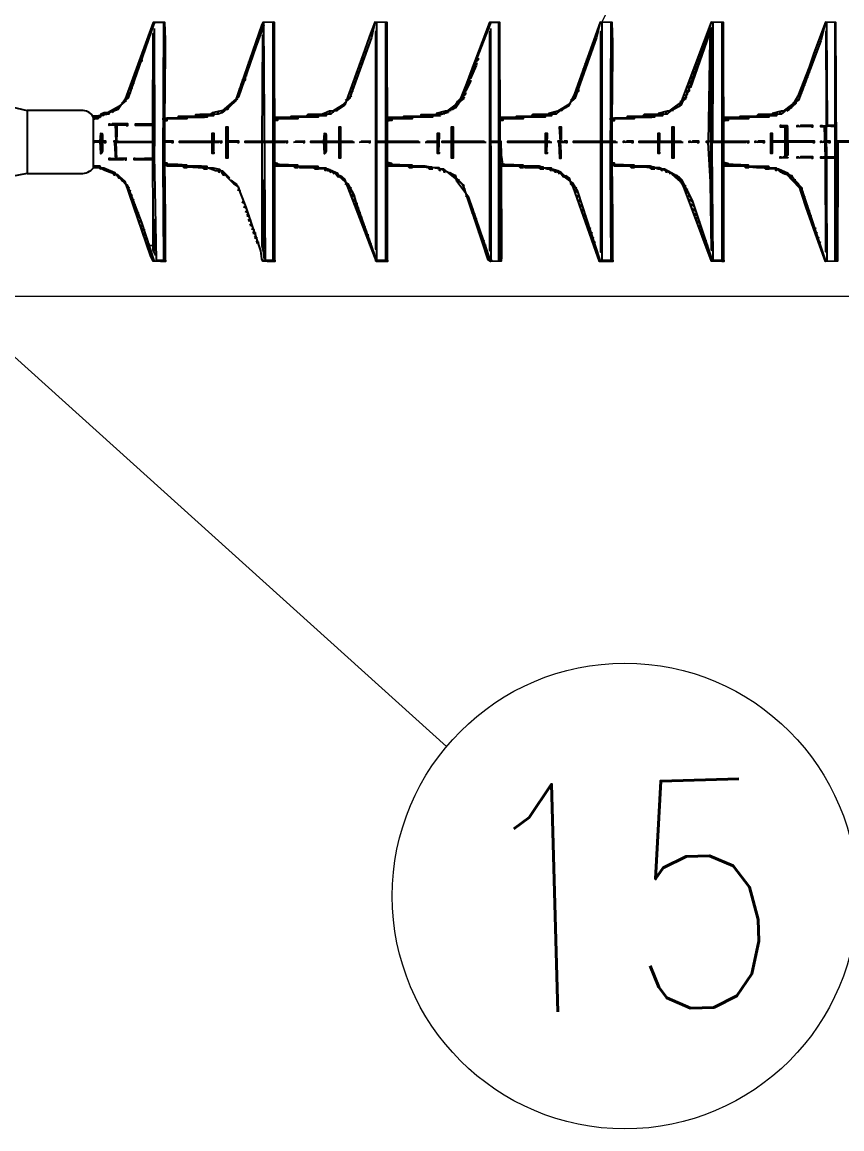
# Model space of a CAD drawing. Header units: millimetres. Extents: x 1804 to 3757, y 2643 to 7323.
# Drawn here: x 2191.41 to 2200.13, y 2889.78 to 2901.55 of the extents above; entities that cross this region are included whole.
import ezdxf
from ezdxf.enums import TextEntityAlignment as Align

# ---------------------------------------------------------------- set-up
doc = ezdxf.new("R2010")
doc.units = ezdxf.units.MM
doc.layers.add('DIBUJO', color=7, linetype='Continuous', lineweight=20)
doc.styles.add('ROMANS', font='romans.shx')

# ---------------------------------------------------------------- blocks, each defined once
blk = doc.blocks.new('RPP-25 RET')
at = {"color": 7, "linetype": 'Continuous'}
for points in [[(3.05, -1.418), (3.05, -0.915), (3.045, -0.26), (3.045, 0.233), (3.05, 1.056), (3.05, 1.205), (3.045, 1.405), (2.906, 1.405), (2.571, 0.494), (2.487, 0.373), (2.38, 0.331), (2.324, 0.331), (2.283, 0.317), (2.269, 0.275)], [(2.92, 1.41), (2.882, 1.298), (2.608, 0.512), (2.529, 0.443)], [(2.957, -1.436), (2.943, -1.413), (2.92, -0.171), (2.92, -0.134), (2.924, 0.001), (2.92, 1.335)], [(2.957, -1.418), (2.994, -1.418), (3.05, -1.418), (3.05, -1.436), (3.031, -1.436), (3.022, -0.264), (3.031, 1.41)], [(4.222, 1.373), (4.124, 1.117), (3.919, 0.522), (3.72, 0.35), (3.72, 0.331)], [(4.352, -1.418), (4.352, -0.395), (4.347, 1.405), (4.333, 1.41), (4.211, 1.406), (4.193, 1.37), (3.882, 0.466), (3.775, 0.368)], [(4.203, -1.418), (4.333, -1.418), (4.352, -1.418), (4.352, -1.436), (4.333, -1.436), (4.333, 1.391), (4.333, 1.41)], [(4.24, -1.436), (4.222, 1.41)], [(5.691, -1.418), (5.691, -0.134), (5.687, 1.405), (5.542, 1.41), (5.478, 1.245), (5.42, 1.071), (5.184, 0.429), (5.175, 0.419), (5.096, 0.368), (5.091, 0.354), (5.022, 0.35), (5.003, 0.35), (4.91, 0.312), (4.91, 0.294)], [(5.542, 1.41), (5.501, 1.228), (5.24, 0.503), (5.133, 0.405), (5.133, 0.387)], [(5.542, -1.418), (5.673, -1.418), (5.691, -1.418), (5.691, -1.436), (5.673, -1.436), (5.673, 1.391), (5.673, 1.41)], [(5.561, 1.41), (5.561, -1.436)], [(7.031, -1.436), (7.031, 0.052), (7.026, 1.405), (6.905, 1.405), (6.685, 0.83), (6.63, 0.682), (6.561, 0.503), (6.524, 0.466), (6.468, 0.373), (6.435, 0.368), (6.417, 0.35), (6.412, 0.336), (6.324, 0.312), (6.286, 0.312), (6.087, 0.308), (6.082, 0.275)], [(6.919, 1.41), (6.775, 1.033), (6.579, 0.503), (6.505, 0.391), (6.398, 0.35), (6.38, 0.35), (6.273, 0.326), (6.268, 0.294)], [(6.938, -1.436), (6.924, -1.413), (6.919, 1.298), (6.919, 1.335)], [(7.012, 1.41), (7.012, -1.436)], [(8.37, -1.418), (8.37, -0.915), (8.365, -0.26), (8.365, 0.233), (8.37, 1.019), (8.37, 1.168), (8.365, 1.405), (8.221, 1.41), (7.915, 0.557), (7.844, 0.41), (7.737, 0.35), (7.719, 0.35), (7.612, 0.326), (7.607, 0.294)], [(8.221, 1.41), (8.179, 1.228), (7.919, 0.503), (7.812, 0.405), (7.812, 0.387)], [(8.202, -1.418), (8.24, -1.418), (8.37, -1.418), (8.37, -1.436), (8.351, -1.436), (8.342, -0.302), (8.351, 1.41)], [(8.24, 1.41), (8.24, -1.436)], [(9.542, 1.41), (9.412, 1.001), (9.239, 0.522), (9.212, 0.494), (9.184, 0.429), (9.151, 0.405), (9.058, 0.35), (9.021, 0.35), (8.914, 0.326), (8.909, 0.294)], [(9.691, -1.418), (9.691, -0.357), (9.686, 1.405), (9.542, 1.41), (9.165, 0.41), (9.081, 0.363), (9.077, 0.35)], [(9.56, 1.354), (9.542, 1.335), (9.295, 0.633), (9.263, 0.629)], [(9.56, 1.317), (9.546, 1.312), (9.542, 1.28), (9.523, 1.205), (9.505, -0.022)], [(9.56, 1.41), (9.56, 0.87), (9.556, 0.001), (9.542, -0.004), (9.523, -0.004), (9.537, -0.027), (9.542, -0.432), (9.546, -0.483), (9.56, -0.488)], [(9.579, -1.418), (9.691, -1.418), (9.691, -1.436), (9.672, -1.436), (9.672, 1.391), (9.672, 1.41)], [(11.03, -1.436), (11.03, -0.171), (11.025, 1.405), (10.9, 1.41), (10.762, 1.042), (10.705, 0.873), (10.572, 0.532), (10.49, 0.387), (10.397, 0.35), (10.379, 0.35), (10.272, 0.326), (10.267, 0.294)], [(10.9, 1.41), (10.844, 1.187), (10.579, 0.484), (10.546, 0.461), (10.546, 0.443), (10.467, 0.373), (10.435, 0.35)], [(10.937, 0.164), (10.923, 0.187), (10.918, 1.373), (10.918, 1.41)], [(11.011, 1.41), (11.011, -1.436)], [(2.938, -1.362), (2.906, -1.301), (2.901, 0.182), (2.906, 1.275), (2.92, 1.28)], [(4.24, -1.399), (4.226, -1.394), (4.222, -1.325), (4.203, -1.25), (4.203, -0.022), (4.208, 1.256), (4.222, 1.261)], [(5.561, 1.298), (5.547, 1.294), (5.547, -1.283), (5.561, -1.287)], [(6.919, 1.298), (6.905, 1.294), (6.905, -1.301), (6.919, -1.306)], [(8.24, 1.298), (8.226, 1.294), (8.226, -1.32), (8.24, -1.325)], [(9.579, -1.436), (9.565, -1.413), (9.542, 1.242), (9.56, 1.261)], [(10.918, 1.298), (10.904, 1.294), (10.918, -1.436)], [(2.771, 0.963), (2.771, 0.945), (2.752, 0.926), (2.734, 0.926)], [(2.771, 0.945), (2.734, 0.945)], [(4.073, 0.945), (4.036, 0.926)], [(5.394, 0.926), (5.356, 0.908)], [(5.412, 0.982), (5.375, 0.963)], [(6.752, 0.926), (6.747, 0.894), (6.677, 0.74), (6.659, 0.74)], [(6.77, 0.982), (6.77, 0.963), (6.752, 0.945), (6.733, 0.945)], [(6.77, 0.963), (6.733, 0.963)], [(8.072, 0.926), (8.035, 0.908)], [(8.091, 0.982), (8.054, 0.963)], [(9.412, 0.963), (9.374, 0.963)], [(9.412, 0.945), (9.374, 0.945)], [(9.56, 0.963), (9.523, 0.963)], [(9.56, 0.945), (9.523, 0.945)], [(9.56, 0.926), (9.523, 0.926)], [(10.751, 0.926), (10.714, 0.908)], [(10.769, 0.982), (10.732, 0.963)], [(2.715, 0.796), (2.678, 0.777)], [(2.734, 0.852), (2.696, 0.833)], [(2.752, 0.908), (2.715, 0.889)], [(4.036, 0.833), (3.999, 0.815)], [(4.054, 0.889), (4.017, 0.87)], [(5.356, 0.815), (5.319, 0.796)], [(5.375, 0.87), (5.338, 0.852)], [(6.714, 0.815), (6.677, 0.815)], [(6.714, 0.796), (6.677, 0.796)], [(6.733, 0.87), (6.696, 0.87)], [(6.733, 0.852), (6.696, 0.852)], [(6.752, 0.908), (6.714, 0.908)], [(8.035, 0.815), (7.998, 0.796)], [(8.054, 0.87), (8.016, 0.852)], [(9.356, 0.815), (9.319, 0.815)], [(9.356, 0.796), (9.319, 0.796)], [(9.374, 0.87), (9.337, 0.87)], [(9.374, 0.852), (9.337, 0.852)], [(9.393, 0.908), (9.356, 0.908)], [(9.56, 0.908), (9.523, 0.908)], [(9.56, 0.889), (9.523, 0.889)], [(9.56, 0.87), (9.523, 0.87)], [(9.56, 0.852), (9.523, 0.852)], [(9.56, 0.833), (9.523, 0.833)], [(9.56, 0.815), (9.523, 0.815)], [(9.56, 0.796), (9.523, 0.796)], [(10.714, 0.815), (10.676, 0.796)], [(10.732, 0.87), (10.695, 0.852)], [(2.678, 0.684), (2.641, 0.666)], [(2.696, 0.74), (2.659, 0.722)], [(3.98, 0.684), (3.943, 0.666)], [(3.999, 0.74), (3.999, 0.722), (3.98, 0.703), (3.961, 0.703)], [(3.999, 0.722), (3.961, 0.722)], [(4.017, 0.777), (3.98, 0.759)], [(5.319, 0.703), (5.282, 0.684)], [(5.338, 0.759), (5.301, 0.74)], [(6.677, 0.722), (6.677, 0.703), (6.621, 0.591), (6.603, 0.591)], [(6.659, 0.666), (6.621, 0.666)], [(6.677, 0.703), (6.64, 0.703)], [(6.696, 0.759), (6.659, 0.759)], [(7.998, 0.703), (7.961, 0.684)], [(8.016, 0.759), (7.979, 0.74)], [(9.319, 0.703), (9.281, 0.703)], [(9.319, 0.684), (9.281, 0.684)], [(9.337, 0.759), (9.3, 0.759)], [(9.337, 0.74), (9.3, 0.74)], [(9.56, 0.777), (9.523, 0.777)], [(9.56, 0.759), (9.523, 0.759)], [(9.56, 0.74), (9.523, 0.74)], [(9.56, 0.722), (9.523, 0.722)], [(9.56, 0.703), (9.523, 0.703)], [(9.56, 0.684), (9.523, 0.684)], [(9.56, 0.666), (9.523, 0.666)], [(10.658, 0.666), (10.621, 0.647)], [(10.676, 0.703), (10.639, 0.684)], [(10.695, 0.759), (10.658, 0.74)], [(2.622, 0.536), (2.585, 0.517)], [(2.641, 0.573), (2.603, 0.554)], [(2.659, 0.629), (2.622, 0.61)], [(3.943, 0.573), (3.906, 0.554)], [(3.961, 0.629), (3.924, 0.61)], [(5.263, 0.536), (5.189, 0.48)], [(5.282, 0.591), (5.245, 0.573)], [(5.301, 0.647), (5.263, 0.629)], [(6.621, 0.573), (6.621, 0.554), (6.603, 0.536), (6.584, 0.536)], [(6.621, 0.554), (6.584, 0.554)], [(6.64, 0.61), (6.603, 0.61)], [(6.659, 0.647), (6.621, 0.647)], [(7.942, 0.554), (7.868, 0.48)], [(7.942, 0.536), (7.905, 0.536)], [(7.961, 0.61), (7.961, 0.591), (7.942, 0.573), (7.923, 0.573)], [(7.961, 0.591), (7.923, 0.591)], [(7.979, 0.647), (7.942, 0.629)], [(9.263, 0.554), (9.226, 0.536)], [(9.281, 0.61), (9.281, 0.591), (9.263, 0.573), (9.244, 0.573)], [(9.281, 0.591), (9.244, 0.591)], [(9.3, 0.647), (9.263, 0.647)], [(9.56, 0.647), (9.523, 0.647)], [(9.56, 0.629), (9.523, 0.629)], [(9.56, 0.61), (9.523, 0.61)], [(9.56, 0.591), (9.523, 0.591)], [(9.56, 0.573), (9.523, 0.573)], [(9.56, 0.554), (9.523, 0.554)], [(9.56, 0.536), (9.523, 0.536)], [(10.602, 0.536), (10.565, 0.517)], [(10.621, 0.573), (10.583, 0.554)], [(10.639, 0.61), (10.602, 0.591)], [(2.51, 0.424), (2.506, 0.41), (2.362, 0.331), (2.362, 0.312)], [(2.585, 0.48), (2.473, 0.387), (2.473, 0.368)], [(3.813, 0.424), (3.789, 0.373), (3.608, 0.331), (3.594, 0.326), (3.589, 0.294)], [(3.906, 0.498), (3.831, 0.443)], [(5.189, 0.443), (5.04, 0.35), (5.04, 0.331)], [(5.115, 0.405), (5.115, 0.387), (5.077, 0.35)], [(6.603, 0.517), (6.598, 0.503), (6.398, 0.35), (6.398, 0.331)], [(6.491, 0.424), (6.491, 0.387)], [(6.547, 0.443), (6.51, 0.443)], [(7.868, 0.443), (7.719, 0.35), (7.719, 0.331)], [(7.793, 0.405), (7.793, 0.387), (7.756, 0.35)], [(9.244, 0.517), (9.239, 0.503), (9.039, 0.35), (9.039, 0.331)], [(9.133, 0.424), (9.133, 0.387)], [(9.207, 0.461), (9.17, 0.461)], [(9.56, 0.517), (9.523, 0.517)], [(9.56, 0.498), (9.523, 0.498)], [(9.56, 0.48), (9.523, 0.48)], [(9.56, 0.461), (9.523, 0.461)], [(9.56, 0.443), (9.523, 0.443)], [(9.56, 0.424), (9.523, 0.424)], [(9.56, 0.405), (9.523, 0.405)], [(10.583, 0.498), (10.565, 0.48), (10.397, 0.35), (10.397, 0.331)], [(10.49, 0.424), (10.49, 0.387)], [(10.546, 0.443), (10.509, 0.443)], [(2.38, 0.35), (2.376, 0.317), (2.231, 0.294), (2.194, 0.294)], [(2.324, 0.331), (2.292, 0.308), (2.269, 0.275), (2.194, 0.275)], [(2.25, 0.294), (2.245, 0.261), (2.213, 0.257), (2.194, 0.257)], [(2.306, 0.331), (2.306, 0.294)], [(2.455, 0.387), (2.455, 0.368), (2.417, 0.331)], [(3.31, 0.294), (3.306, 0.261), (3.05, 0.257), (3.013, 0.257)], [(3.552, 0.312), (3.547, 0.28), (3.515, 0.275), (3.496, 0.275), (3.073, 0.27), (3.068, 0.238), (3.05, 0.238), (3.05, 0.257), (3.068, 0.275)], [(3.627, 0.331), (3.622, 0.298), (3.203, 0.289), (3.199, 0.257)], [(3.217, 0.294), (3.217, 0.257)], [(3.236, 0.294), (3.236, 0.257)], [(3.254, 0.294), (3.254, 0.257)], [(3.273, 0.294), (3.273, 0.257)], [(3.292, 0.294), (3.292, 0.257)], [(3.757, 0.387), (3.752, 0.354), (3.72, 0.331), (3.678, 0.317), (3.496, 0.312), (3.459, 0.312), (3.408, 0.308), (3.403, 0.275)], [(3.422, 0.312), (3.422, 0.275)], [(3.44, 0.312), (3.44, 0.275)], [(3.459, 0.312), (3.459, 0.275)], [(3.478, 0.312), (3.478, 0.275)], [(3.496, 0.312), (3.496, 0.275)], [(3.515, 0.312), (3.515, 0.275)], [(3.533, 0.312), (3.533, 0.275)], [(3.608, 0.331), (3.608, 0.294)], [(3.682, 0.35), (3.664, 0.312)], [(4.873, 0.312), (4.868, 0.28), (4.352, 0.275), (4.333, 0.275)], [(4.631, 0.294), (4.626, 0.261), (4.371, 0.257), (4.333, 0.257)], [(4.389, 0.275), (4.385, 0.243), (4.352, 0.238), (4.333, 0.238)], [(4.371, 0.275), (4.371, 0.238)], [(4.966, 0.331), (4.961, 0.298), (4.543, 0.289), (4.538, 0.257)], [(4.557, 0.294), (4.557, 0.257)], [(4.575, 0.294), (4.575, 0.257)], [(4.594, 0.294), (4.594, 0.257)], [(4.612, 0.294), (4.612, 0.257)], [(5.059, 0.368), (5.059, 0.35), (5.017, 0.317), (4.761, 0.312), (4.743, 0.312), (4.724, 0.294), (4.724, 0.275)], [(4.743, 0.312), (4.743, 0.275)], [(4.761, 0.312), (4.761, 0.275)], [(4.78, 0.312), (4.78, 0.275)], [(4.798, 0.312), (4.798, 0.275)], [(4.817, 0.312), (4.817, 0.275)], [(4.836, 0.312), (4.836, 0.275)], [(4.854, 0.312), (4.854, 0.275)], [(4.929, 0.331), (4.929, 0.294)], [(4.947, 0.331), (4.947, 0.294)], [(5.022, 0.35), (4.984, 0.312)], [(5.003, 0.35), (5.003, 0.312)], [(6.231, 0.312), (6.226, 0.28), (5.71, 0.275), (5.673, 0.275)], [(5.989, 0.294), (5.984, 0.261), (5.691, 0.257), (5.673, 0.257)], [(5.747, 0.275), (5.742, 0.243), (5.71, 0.238), (5.673, 0.238)], [(5.71, 0.275), (5.71, 0.238)], [(5.728, 0.275), (5.728, 0.238)], [(6.324, 0.331), (6.319, 0.298), (5.882, 0.289), (5.877, 0.257)], [(5.896, 0.294), (5.896, 0.257)], [(5.914, 0.294), (5.914, 0.257)], [(5.933, 0.294), (5.933, 0.257)], [(5.952, 0.294), (5.952, 0.257)], [(5.97, 0.294), (5.97, 0.257)], [(6.1, 0.312), (6.1, 0.275)], [(6.119, 0.312), (6.119, 0.275)], [(6.138, 0.312), (6.138, 0.275)], [(6.156, 0.312), (6.156, 0.275)], [(6.175, 0.312), (6.175, 0.275)], [(6.193, 0.312), (6.193, 0.275)], [(6.212, 0.312), (6.212, 0.275)], [(6.286, 0.331), (6.286, 0.294)], [(6.305, 0.331), (6.305, 0.294)], [(6.38, 0.35), (6.342, 0.312)], [(6.361, 0.35), (6.361, 0.312)], [(6.435, 0.387), (6.435, 0.35)], [(7.57, 0.312), (7.565, 0.28), (7.049, 0.275), (7.012, 0.275)], [(7.31, 0.294), (7.305, 0.261), (7.049, 0.257), (7.012, 0.257)], [(7.068, 0.275), (7.063, 0.243), (7.031, 0.238), (7.012, 0.238)], [(7.049, 0.275), (7.049, 0.238)], [(7.644, 0.331), (7.64, 0.298), (7.221, 0.289), (7.217, 0.257)], [(7.235, 0.294), (7.235, 0.257)], [(7.254, 0.294), (7.254, 0.257)], [(7.272, 0.294), (7.272, 0.257)], [(7.291, 0.294), (7.291, 0.257)], [(7.737, 0.368), (7.737, 0.35), (7.696, 0.317), (7.44, 0.312), (7.421, 0.312), (7.403, 0.294), (7.403, 0.275)], [(7.421, 0.312), (7.421, 0.275)], [(7.44, 0.312), (7.44, 0.275)], [(7.458, 0.312), (7.458, 0.275)], [(7.477, 0.312), (7.477, 0.275)], [(7.496, 0.312), (7.496, 0.275)], [(7.514, 0.312), (7.514, 0.275)], [(7.533, 0.312), (7.533, 0.275)], [(7.551, 0.312), (7.551, 0.275)], [(7.626, 0.331), (7.626, 0.294)], [(7.7, 0.35), (7.663, 0.312)], [(7.682, 0.35), (7.682, 0.312)], [(8.63, 0.294), (8.626, 0.261), (8.37, 0.257), (8.333, 0.257)], [(8.872, 0.312), (8.867, 0.28), (8.835, 0.275), (8.816, 0.275), (8.393, 0.27), (8.388, 0.238), (8.37, 0.238), (8.37, 0.257), (8.388, 0.275)], [(8.965, 0.331), (8.96, 0.298), (8.542, 0.289), (8.537, 0.257)], [(8.556, 0.294), (8.556, 0.257)], [(8.574, 0.294), (8.574, 0.257)], [(8.593, 0.294), (8.593, 0.257)], [(8.612, 0.294), (8.612, 0.257)], [(9.058, 0.368), (9.058, 0.35), (9.016, 0.317), (8.76, 0.312), (8.742, 0.312), (8.723, 0.294), (8.723, 0.275)], [(8.742, 0.312), (8.742, 0.275)], [(8.76, 0.312), (8.76, 0.275)], [(8.779, 0.312), (8.779, 0.275)], [(8.798, 0.312), (8.798, 0.275)], [(8.816, 0.312), (8.816, 0.275)], [(8.835, 0.312), (8.835, 0.275)], [(8.853, 0.312), (8.853, 0.275)], [(8.928, 0.331), (8.928, 0.294)], [(8.946, 0.331), (8.946, 0.294)], [(9.021, 0.35), (8.984, 0.312)], [(9.002, 0.35), (9.002, 0.312)], [(9.56, 0.387), (9.523, 0.387)], [(9.56, 0.368), (9.523, 0.368)], [(9.56, 0.35), (9.523, 0.35)], [(9.56, 0.331), (9.523, 0.331)], [(9.56, 0.312), (9.523, 0.312)], [(9.56, 0.294), (9.523, 0.294)], [(9.56, 0.275), (9.523, 0.275)], [(10.23, 0.312), (10.225, 0.28), (9.709, 0.275), (9.672, 0.275)], [(9.988, 0.294), (9.984, 0.261), (9.691, 0.257), (9.672, 0.257)], [(9.746, 0.275), (9.742, 0.243), (9.709, 0.238), (9.672, 0.238)], [(9.709, 0.275), (9.709, 0.238)], [(9.728, 0.275), (9.728, 0.238)], [(10.323, 0.331), (10.318, 0.298), (9.881, 0.289), (9.877, 0.257)], [(9.895, 0.294), (9.895, 0.257)], [(9.914, 0.294), (9.914, 0.257)], [(9.932, 0.294), (9.932, 0.257)], [(9.951, 0.294), (9.951, 0.257)], [(9.97, 0.294), (9.97, 0.257)], [(10.416, 0.368), (10.416, 0.35), (10.374, 0.317), (10.118, 0.312), (10.1, 0.312), (10.081, 0.294), (10.081, 0.275)], [(10.1, 0.312), (10.1, 0.275)], [(10.118, 0.312), (10.118, 0.275)], [(10.137, 0.312), (10.137, 0.275)], [(10.156, 0.312), (10.156, 0.275)], [(10.174, 0.312), (10.174, 0.275)], [(10.193, 0.312), (10.193, 0.275)], [(10.211, 0.312), (10.211, 0.275)], [(10.286, 0.331), (10.286, 0.294)], [(10.304, 0.331), (10.304, 0.294)], [(10.379, 0.35), (10.342, 0.312)], [(10.36, 0.35), (10.36, 0.312)], [(2.585, 0.201), (2.58, 0.187), (2.38, 0.182), (2.38, 0.201), (2.399, 0.201)], [(2.585, 0.182), (2.603, 0.182), (2.603, 0.201), (2.417, 0.201), (2.399, 0.182)], [(2.473, 0.201), (2.473, 0.089), (2.469, 0.001), (2.436, -0.004), (2.445, -0.023), (2.455, -0.227)], [(2.473, -0.227), (2.455, 0.201)], [(2.92, 0.182), (2.901, 0.182), (2.696, 0.182), (2.696, 0.201), (2.715, 0.201)], [(2.92, 0.201), (2.72, 0.196), (2.715, 0.182)], [(3.775, -0.19), (3.794, -0.19), (3.794, -0.208), (3.775, -0.208), (3.775, 0.164), (3.794, 0.164), (3.794, 0.145), (3.775, 0.145)], [(3.794, 0.145), (3.794, -0.19)], [(5.115, -0.19), (5.133, -0.19), (5.133, -0.208), (5.115, -0.208), (5.115, 0.164), (5.133, 0.164), (5.133, 0.145), (5.115, 0.145)], [(5.133, 0.145), (5.133, -0.19)], [(6.454, -0.19), (6.473, -0.19), (6.473, -0.208), (6.454, -0.208), (6.454, 0.164), (6.473, 0.164), (6.473, 0.145), (6.454, 0.145)], [(6.473, 0.145), (6.473, -0.19)], [(7.756, 0.145), (7.756, 0.015), (7.737, -0.004), (7.719, -0.004), (7.728, -0.023), (7.737, -0.208), (7.756, -0.208), (7.756, -0.19), (7.737, -0.19)], [(7.756, -0.19), (7.756, -0.134), (7.737, 0.164), (7.756, 0.164), (7.756, 0.145), (7.737, 0.145)], [(9.077, -0.19), (9.095, -0.19), (9.095, -0.208), (9.077, -0.208), (9.077, 0.164), (9.095, 0.164), (9.095, 0.145), (9.077, 0.145)], [(9.095, 0.145), (9.095, -0.19)], [(9.56, 0.257), (9.523, 0.257)], [(9.56, 0.238), (9.523, 0.238)], [(9.56, 0.219), (9.523, 0.219)], [(9.56, 0.201), (9.523, 0.201)], [(9.56, 0.182), (9.523, 0.182)], [(9.56, 0.164), (9.523, 0.164)], [(9.56, 0.145), (9.523, 0.145)], [(10.379, 0.182), (10.36, 0.182), (10.36, 0.164), (10.435, 0.164), (10.449, 0.159), (10.453, -0.171), (10.379, -0.208)], [(10.453, 0.164), (10.449, 0.177), (10.383, 0.177), (10.379, 0.164)], [(10.416, 0.182), (10.416, -0.208)], [(10.453, 0.145), (10.416, 0.145)], [(10.435, 0.182), (10.435, -0.208)], [(10.732, 0.182), (10.728, 0.168), (10.565, 0.164), (10.565, 0.182), (10.583, 0.182)], [(10.732, 0.164), (10.751, 0.164), (10.751, 0.182), (10.602, 0.182), (10.583, 0.164)], [(10.918, -1.325), (10.904, -1.32), (10.9, -0.208), (10.9, -0.19), (10.89, 0.163), (10.862, 0.164), (10.844, 0.164), (10.844, 0.182), (10.862, 0.182)], [(11.03, 0.164), (11.011, 0.164), (10.867, 0.177), (10.862, 0.164)], [(11.03, 0.182), (10.937, 0.182)], [(2.306, 0.071), (2.301, 0.084), (2.278, 0.087), (2.269, -0.004), (2.278, -0.151), (2.287, -0.153), (2.306, -0.134)], [(2.269, 0.071), (2.301, 0.066), (2.301, -0.129), (2.269, -0.134)], [(2.306, 0.052), (2.269, 0.052)], [(2.306, 0.033), (2.269, 0.033)], [(2.306, 0.015), (2.269, 0.015)], [(2.287, 0.089), (2.287, -0.153)], [(3.627, -0.134), (3.627, -0.153), (3.608, -0.153), (3.608, 0.089), (3.627, 0.089), (3.627, 0.071), (3.608, 0.071)], [(3.627, 0.071), (3.622, -0.129), (3.608, -0.134)], [(4.966, 0.071), (4.961, 0.084), (4.938, 0.087), (4.929, -0.004), (4.938, -0.151), (4.947, -0.153), (4.966, -0.134)], [(4.929, 0.071), (4.961, 0.066), (4.961, -0.129), (4.929, -0.134)], [(4.966, 0.052), (4.929, 0.052)], [(4.966, 0.033), (4.929, 0.033)], [(4.966, 0.015), (4.929, 0.015)], [(4.947, 0.089), (4.947, -0.153)], [(6.305, -0.134), (6.305, -0.153), (6.286, -0.153), (6.286, 0.089), (6.305, 0.089), (6.305, 0.071), (6.286, 0.071)], [(6.305, 0.071), (6.3, -0.129), (6.286, -0.134)], [(7.589, -0.134), (7.589, -0.153), (7.57, -0.153), (7.57, 0.089), (7.589, 0.089), (7.589, 0.071), (7.57, 0.071)], [(7.589, 0.071), (7.584, -0.129), (7.57, -0.134)], [(8.928, -0.134), (8.928, -0.153), (8.909, -0.153), (8.909, 0.089), (8.928, 0.089), (8.928, 0.071), (8.909, 0.071)], [(8.928, 0.071), (8.923, -0.129), (8.909, -0.134)], [(9.56, 0.126), (9.523, 0.126)], [(9.56, 0.108), (9.523, 0.108)], [(9.56, 0.089), (9.523, 0.089)], [(9.56, 0.071), (9.523, 0.071)], [(9.56, 0.052), (9.523, 0.052)], [(9.56, 0.033), (9.523, 0.033)], [(9.56, 0.015), (9.523, 0.015)], [(10.249, -0.134), (10.267, -0.134), (10.267, -0.153), (10.249, -0.153), (10.249, 0.089), (10.267, 0.089), (10.267, 0.071), (10.249, 0.071)], [(10.267, 0.071), (10.267, -0.134)], [(10.453, 0.126), (10.416, 0.126)], [(10.453, 0.108), (10.416, 0.108)], [(10.453, 0.089), (10.416, 0.089)], [(10.453, 0.071), (10.416, 0.071)], [(10.453, 0.052), (10.416, 0.052)], [(10.453, 0.033), (10.416, 0.033)], [(10.453, 0.015), (10.416, 0.015)], [(2.324, -0.022), (2.343, -0.022), (2.343, -0.004), (2.231, -0.004), (2.194, -0.004)], [(2.324, -0.004), (2.32, -0.018), (2.213, -0.022), (2.194, -0.022)], [(2.306, -0.041), (2.269, -0.041)], [(2.306, -0.06), (2.269, -0.06)], [(2.306, -0.078), (2.269, -0.078)], [(2.306, -0.097), (2.269, -0.097)], [(2.306, -0.115), (2.269, -0.115)], [(2.492, -0.022), (2.496, -0.009), (2.92, -0.004), (2.92, -0.022), (2.882, -0.022), (2.864, -0.022), (2.473, -0.022), (2.473, -0.004), (2.492, -0.004)], [(3.124, -0.004), (3.12, -0.018), (3.013, -0.022)], [(3.124, -0.022), (3.143, -0.022), (3.143, -0.004), (3.068, -0.004), (3.031, -0.004)], [(3.701, -0.004), (3.682, -0.022), (3.217, -0.022), (3.217, -0.004), (3.236, -0.004)], [(3.701, -0.022), (3.72, -0.022), (3.72, -0.004), (3.241, -0.009), (3.236, -0.022)], [(3.906, -0.022), (3.924, -0.022), (3.924, -0.004), (3.813, -0.004), (3.775, -0.004)], [(3.906, -0.004), (3.901, -0.018), (3.794, -0.022), (3.775, -0.022)], [(4.482, -0.004), (4.464, -0.022), (3.999, -0.022), (3.999, -0.004), (4.017, -0.004)], [(4.482, -0.022), (4.501, -0.022), (4.501, -0.004), (4.022, -0.009), (4.017, -0.022)], [(4.687, -0.004), (4.682, -0.018), (4.575, -0.022)], [(4.687, -0.022), (4.705, -0.022), (4.705, -0.004), (4.598, -0.009), (4.594, -0.022)], [(5.301, -0.022), (5.282, -0.022), (4.78, -0.022), (4.78, -0.004), (4.798, -0.004)], [(5.282, -0.022), (5.277, -0.009), (4.803, -0.009), (4.798, -0.022)], [(4.966, -0.041), (4.929, -0.041)], [(4.966, -0.06), (4.929, -0.06)], [(4.966, -0.078), (4.929, -0.078)], [(4.966, -0.097), (4.929, -0.097)], [(4.966, -0.115), (4.929, -0.115)], [(5.468, -0.004), (5.463, -0.018), (5.356, -0.022)], [(5.468, -0.022), (5.487, -0.022), (5.487, -0.004), (5.38, -0.009), (5.375, -0.022)], [(6.063, -0.022), (6.059, -0.009), (5.542, -0.004)], [(6.082, -0.022), (5.542, -0.022)], [(6.305, -0.022), (6.138, -0.022)], [(6.305, -0.004), (6.286, -0.004), (6.161, -0.009), (6.156, -0.022)], [(6.863, -0.022), (6.845, -0.022), (6.342, -0.022), (6.342, -0.004), (6.361, -0.004)], [(6.845, -0.022), (6.84, -0.009), (6.366, -0.009), (6.361, -0.022)], [(7.068, -0.302), (7.049, -0.171), (7.045, -0.009), (6.9, -0.004)], [(7.049, -0.022), (6.9, -0.022)], [(7.049, -0.041), (7.012, -0.041)], [(7.049, -0.06), (7.012, -0.06)], [(7.049, -0.078), (7.012, -0.078)], [(7.049, -0.097), (7.012, -0.097)], [(7.049, -0.115), (7.012, -0.115)], [(7.644, -0.022), (7.626, -0.022), (7.124, -0.022), (7.124, -0.004), (7.142, -0.004)], [(7.626, -0.022), (7.621, -0.009), (7.147, -0.009), (7.142, -0.022)], [(7.812, -0.022), (7.775, -0.022), (7.756, -0.022), (7.756, -0.004), (7.775, -0.004)], [(7.812, -0.004), (7.812, -0.022), (7.83, -0.022), (7.83, -0.004), (7.793, -0.004), (7.775, -0.022)], [(8.426, -0.022), (8.407, -0.022), (7.905, -0.022), (7.905, -0.004), (7.923, -0.004)], [(8.407, -0.022), (8.402, -0.009), (7.928, -0.009), (7.923, -0.022)], [(8.593, -0.004), (8.588, -0.018), (8.5, -0.022), (8.5, -0.004), (8.519, -0.004)], [(8.593, -0.022), (8.612, -0.022), (8.612, -0.004), (8.537, -0.004), (8.519, -0.022)], [(9.207, -0.022), (9.188, -0.022), (8.686, -0.022), (8.686, -0.004), (8.705, -0.004)], [(9.188, -0.022), (9.184, -0.009), (8.709, -0.009), (8.705, -0.022)], [(9.374, -0.004), (9.37, -0.018), (9.281, -0.022), (9.281, -0.004), (9.3, -0.004)], [(9.374, -0.022), (9.393, -0.022), (9.393, -0.004), (9.319, -0.004), (9.3, -0.022)], [(9.56, -1.306), (9.546, -1.301), (9.532, -0.488), (9.505, -0.022), (9.486, -0.022), (9.486, -0.004), (9.505, -0.004)], [(9.56, -0.041), (9.523, -0.041)], [(9.56, -0.06), (9.523, -0.06)], [(9.56, -0.078), (9.523, -0.078)], [(9.56, -0.097), (9.523, -0.097)], [(9.56, -0.115), (9.523, -0.115)], [(9.97, -0.004), (9.951, -0.022), (9.56, -0.022), (9.56, -0.004), (9.579, -0.004)], [(9.97, -0.022), (9.988, -0.022), (9.988, -0.004), (9.584, -0.009), (9.579, -0.022)], [(11.048, -0.004), (11.048, -0.153), (11.044, -1.432), (10.9, -1.436), (10.78, -1.104), (10.666, -0.782), (10.579, -0.511), (10.458, -0.39), (10.342, -0.339), (10.323, -0.339), (10.235, -0.334), (10.225, -0.306), (9.821, -0.302), (9.672, -0.302)], [(10.156, -0.004), (10.151, -0.018), (10.063, -0.022), (10.063, -0.004), (10.081, -0.004)], [(10.156, -0.022), (10.174, -0.022), (10.174, -0.004), (10.1, -0.004), (10.081, -0.022)], [(10.751, -0.022), (10.769, -0.022), (10.769, -0.004), (10.286, -0.004), (10.249, -0.004)], [(10.751, -0.004), (10.746, -0.018), (10.267, -0.022), (10.249, -0.022)], [(10.453, -0.041), (10.416, -0.041)], [(10.453, -0.06), (10.416, -0.06)], [(10.453, -0.078), (10.416, -0.078)], [(10.453, -0.097), (10.416, -0.097)], [(10.453, -0.115), (10.416, -0.115)], [(10.937, -0.004), (10.932, -0.018), (10.844, -0.022), (10.844, -0.004), (10.862, -0.004)], [(10.937, -0.022), (10.955, -0.022), (10.955, -0.004), (10.881, -0.004), (10.862, -0.022)], [(11.532, -0.022), (11.551, -0.022), (11.551, -0.004), (11.03, -0.004), (11.011, -0.004)], [(11.532, -0.004), (11.527, -0.018), (11.011, -0.022)], [(11.048, -0.041), (11.011, -0.041)], [(11.048, -0.06), (11.011, -0.06)], [(11.048, -0.078), (11.011, -0.078)], [(11.048, -0.097), (11.011, -0.097)], [(11.048, -0.115), (11.011, -0.115)], [(2.566, -0.208), (2.548, -0.227), (2.38, -0.227), (2.38, -0.208), (2.399, -0.208)], [(2.566, -0.227), (2.585, -0.227), (2.585, -0.208), (2.403, -0.213), (2.399, -0.227)], [(2.92, -0.227), (2.882, -0.227), (2.678, -0.227), (2.678, -0.208), (2.696, -0.208)], [(2.92, -0.208), (2.901, -0.208), (2.701, -0.213), (2.696, -0.227)], [(7.049, -0.134), (7.012, -0.134)], [(7.049, -0.153), (7.012, -0.153)], [(7.049, -0.171), (7.012, -0.171)], [(7.049, -0.19), (7.012, -0.19)], [(7.049, -0.208), (7.012, -0.208)], [(7.049, -0.227), (7.012, -0.227)], [(7.049, -0.246), (7.012, -0.246)], [(9.56, -0.134), (9.523, -0.134)], [(9.56, -0.153), (9.523, -0.153)], [(9.56, -0.171), (9.523, -0.171)], [(9.56, -0.19), (9.523, -0.19)], [(9.56, -0.208), (9.523, -0.208)], [(9.56, -0.227), (9.523, -0.227)], [(9.56, -0.246), (9.523, -0.246)], [(10.453, -0.19), (10.449, -0.204), (10.36, -0.208), (10.36, -0.19), (10.379, -0.19)], [(10.453, -0.134), (10.416, -0.134)], [(10.453, -0.153), (10.416, -0.153)], [(10.453, -0.171), (10.416, -0.171)], [(10.732, -0.19), (10.728, -0.204), (10.565, -0.208), (10.565, -0.19), (10.583, -0.19)], [(10.732, -0.208), (10.751, -0.208), (10.751, -0.19), (10.602, -0.19), (10.583, -0.208)], [(11.048, -0.208), (11.011, -0.208), (10.844, -0.208), (10.844, -0.19), (10.862, -0.19)], [(11.048, -0.19), (11.03, -0.19), (10.867, -0.195), (10.862, -0.208)], [(11.048, -0.134), (11.011, -0.134)], [(11.048, -0.153), (11.011, -0.153)], [(11.048, -0.171), (11.011, -0.171)], [(11.048, -0.227), (11.011, -0.227)], [(11.048, -0.246), (11.011, -0.246)], [(2.92, -1.436), (2.771, -0.971), (2.599, -0.529), (2.585, -0.525), (2.496, -0.427), (2.492, -0.413), (2.329, -0.353), (2.292, -0.334), (2.269, -0.302), (2.194, -0.302)], [(2.51, -0.45), (2.496, -0.446), (2.45, -0.381), (2.32, -0.325), (2.194, -0.32)], [(2.287, -0.339), (2.273, -0.334), (2.269, -0.302)], [(2.38, -0.376), (2.362, -0.339)], [(2.455, -0.413), (2.441, -0.408), (2.417, -0.376), (2.417, -0.357)], [(3.031, -1.436), (2.994, -1.436), (2.906, -1.432), (2.874, -1.365), (2.571, -0.483), (2.473, -0.395)], [(4.333, -1.436), (4.259, -1.436), (4.211, -1.432), (4.196, -1.403), (4.185, -1.306), (4.012, -0.79), (3.943, -0.618), (3.919, -0.548), (3.864, -0.511), (3.696, -0.343), (3.622, -0.325), (3.478, -0.32), (3.44, -0.32), (3.315, -0.315), (3.306, -0.288), (3.199, -0.283), (3.013, -0.283)], [(3.068, -0.302), (3.05, -0.283), (3.05, -0.264), (3.068, -0.264), (3.068, -0.302)], [(3.813, -0.45), (3.808, -0.436), (3.733, -0.362), (3.664, -0.357), (3.645, -0.357), (3.552, -0.32), (3.547, -0.306), (3.478, -0.302), (3.068, -0.302)], [(3.31, -0.32), (3.273, -0.32), (3.254, -0.302), (3.254, -0.283)], [(3.273, -0.283), (3.273, -0.32)], [(3.292, -0.283), (3.292, -0.32)], [(3.552, -0.339), (3.515, -0.339), (3.496, -0.32), (3.496, -0.302)], [(3.515, -0.302), (3.515, -0.339)], [(3.533, -0.302), (3.533, -0.339)], [(3.701, -0.376), (3.687, -0.371), (3.682, -0.339)], [(3.757, -0.413), (3.743, -0.408), (3.72, -0.376), (3.72, -0.357)], [(4.389, -0.302), (4.385, -0.269), (4.352, -0.264), (4.333, -0.264)], [(5.189, -0.469), (5.152, -0.432), (5.003, -0.357), (4.984, -0.357), (4.966, -0.339), (4.961, -0.325), (4.668, -0.32), (4.65, -0.32), (4.631, -0.302), (4.626, -0.288), (4.408, -0.283), (4.333, -0.283)], [(5.356, -0.822), (5.342, -0.818), (5.296, -0.641), (5.222, -0.511), (5.189, -0.488), (5.119, -0.427), (5.101, -0.39), (4.984, -0.339), (4.966, -0.339), (4.877, -0.334), (4.868, -0.306), (4.464, -0.302), (4.333, -0.302)], [(4.371, -0.264), (4.371, -0.302)], [(4.631, -0.32), (4.594, -0.32), (4.575, -0.302), (4.575, -0.283)], [(4.594, -0.283), (4.594, -0.32)], [(4.612, -0.283), (4.612, -0.32)], [(4.873, -0.339), (4.836, -0.339), (4.817, -0.32), (4.817, -0.302)], [(4.836, -0.302), (4.836, -0.339)], [(4.854, -0.302), (4.854, -0.339)], [(4.966, -0.357), (4.952, -0.353), (4.947, -0.32)], [(5.022, -0.376), (5.008, -0.371), (5.003, -0.339)], [(5.059, -0.395), (5.04, -0.357)], [(5.115, -0.432), (5.101, -0.427), (5.077, -0.395), (5.077, -0.376)], [(5.747, -0.302), (5.742, -0.269), (5.71, -0.264), (5.673, -0.264)], [(6.919, -1.436), (6.659, -0.674), (6.517, -0.484), (6.505, -0.418), (6.324, -0.339), (6.305, -0.32), (5.994, -0.315), (5.984, -0.288), (5.691, -0.283), (5.673, -0.283)], [(6.603, -0.543), (6.598, -0.529), (6.361, -0.339), (6.324, -0.339), (6.138, -0.302), (5.673, -0.302)], [(5.71, -0.264), (5.71, -0.302)], [(5.728, -0.264), (5.728, -0.302)], [(5.989, -0.32), (5.952, -0.32), (5.933, -0.302), (5.933, -0.283)], [(5.952, -0.283), (5.952, -0.32)], [(5.97, -0.283), (5.97, -0.32)], [(6.231, -0.339), (6.193, -0.339), (6.175, -0.32), (6.175, -0.302)], [(6.193, -0.302), (6.193, -0.339)], [(6.212, -0.302), (6.212, -0.339)], [(6.324, -0.357), (6.31, -0.353), (6.305, -0.32)], [(6.38, -0.376), (6.366, -0.371), (6.361, -0.339)], [(7.012, -0.264), (7.045, -0.269), (7.049, -1.343), (7.049, -1.38), (7.045, -1.432), (6.919, -1.436), (6.89, -1.415), (6.818, -1.197), (6.598, -0.548), (6.579, -0.511), (6.468, -0.399), (6.435, -0.376)], [(7.868, -0.469), (7.83, -0.432), (7.682, -0.357), (7.663, -0.357), (7.644, -0.339), (7.64, -0.325), (7.347, -0.32), (7.328, -0.32), (7.31, -0.302), (7.305, -0.288), (7.086, -0.283), (7.012, -0.283)], [(8.221, -1.436), (8.221, -1.418), (7.956, -0.604), (7.9, -0.511), (7.891, -0.501), (7.798, -0.427), (7.793, -0.413), (7.756, -0.376), (7.719, -0.357), (7.644, -0.339), (7.589, -0.339), (7.496, -0.302), (7.012, -0.302)], [(7.049, -0.32), (7.012, -0.32)], [(7.049, -0.339), (7.012, -0.339)], [(7.049, -0.357), (7.012, -0.357)], [(7.049, -0.376), (7.012, -0.376)], [(7.049, -0.395), (7.012, -0.395)], [(7.31, -0.32), (7.272, -0.32), (7.254, -0.302), (7.254, -0.283)], [(7.272, -0.283), (7.272, -0.32)], [(7.291, -0.283), (7.291, -0.32)], [(7.551, -0.339), (7.514, -0.339), (7.496, -0.32), (7.496, -0.302)], [(7.514, -0.302), (7.514, -0.339)], [(7.533, -0.302), (7.533, -0.339)], [(7.644, -0.357), (7.63, -0.353), (7.626, -0.32)], [(7.7, -0.376), (7.686, -0.371), (7.682, -0.339)], [(7.737, -0.395), (7.719, -0.357)], [(7.793, -0.432), (7.779, -0.427), (7.756, -0.395), (7.756, -0.376)], [(9.672, -1.436), (9.546, -1.432), (9.212, -0.539), (9.156, -0.446), (9.133, -0.413), (9.114, -0.413), (8.928, -0.32), (8.909, -0.32), (8.635, -0.315), (8.626, -0.288), (8.37, -0.283), (8.333, -0.283)], [(8.388, -0.302), (8.37, -0.283), (8.37, -0.264), (8.388, -0.264), (8.388, -0.302)], [(9.56, -1.436), (9.319, -0.711), (9.193, -0.464), (9.165, -0.436), (8.984, -0.339), (8.909, -0.339), (8.816, -0.302), (8.388, -0.302)], [(8.63, -0.32), (8.593, -0.32), (8.574, -0.302), (8.574, -0.283)], [(8.593, -0.283), (8.593, -0.32)], [(8.612, -0.283), (8.612, -0.32)], [(8.872, -0.339), (8.835, -0.339), (8.816, -0.32), (8.816, -0.302)], [(8.835, -0.302), (8.835, -0.339)], [(8.853, -0.302), (8.853, -0.339)], [(8.965, -0.357), (8.951, -0.353), (8.946, -0.32)], [(9.021, -0.376), (9.007, -0.371), (9.002, -0.339)], [(9.058, -0.395), (9.039, -0.357)], [(9.244, -0.543), (9.077, -0.395), (9.077, -0.376)], [(9.56, -0.264), (9.523, -0.264)], [(9.56, -0.283), (9.523, -0.283)], [(9.56, -0.302), (9.523, -0.302)], [(9.56, -0.32), (9.523, -0.32)], [(9.56, -0.339), (9.523, -0.339)], [(9.56, -0.357), (9.523, -0.357)], [(9.56, -0.376), (9.523, -0.376)], [(9.56, -0.395), (9.523, -0.395)], [(9.746, -0.302), (9.742, -0.269), (9.709, -0.264), (9.672, -0.264)], [(10.9, -1.436), (10.9, -1.418), (10.621, -0.581), (10.621, -0.562), (10.583, -0.525), (10.569, -0.52), (10.509, -0.432), (10.504, -0.418), (10.416, -0.395), (10.402, -0.39), (10.323, -0.339), (10.318, -0.325), (10.1, -0.32), (10.081, -0.32), (9.993, -0.315), (9.984, -0.288), (9.802, -0.283), (9.672, -0.283)], [(9.709, -0.264), (9.709, -0.302)], [(9.728, -0.264), (9.728, -0.302)], [(9.988, -0.32), (9.951, -0.32), (9.932, -0.302), (9.932, -0.283)], [(9.951, -0.283), (9.951, -0.32)], [(9.97, -0.283), (9.97, -0.32)], [(10.23, -0.339), (10.193, -0.339), (10.174, -0.32), (10.174, -0.302)], [(10.193, -0.302), (10.193, -0.339)], [(10.211, -0.302), (10.211, -0.339)], [(10.323, -0.357), (10.309, -0.353), (10.304, -0.32)], [(10.379, -0.376), (10.365, -0.371), (10.36, -0.339)], [(10.416, -0.395), (10.397, -0.357)], [(10.621, -0.562), (10.588, -0.557), (10.435, -0.395), (10.435, -0.376)], [(11.048, -0.264), (11.011, -0.264)], [(11.048, -0.283), (11.011, -0.283)], [(11.048, -0.302), (11.011, -0.302)], [(11.048, -0.32), (11.011, -0.32)], [(11.048, -0.339), (11.011, -0.339)], [(11.048, -0.357), (11.011, -0.357)], [(11.048, -0.376), (11.011, -0.376)], [(11.048, -0.395), (11.011, -0.395)], [(2.585, -0.506), (2.529, -0.469)], [(3.906, -0.525), (3.831, -0.469)], [(4.24, -1.287), (4.226, -1.283), (4.217, -0.474), (4.203, -0.469)], [(4.24, -0.488), (4.203, -0.488)], [(4.24, -0.506), (4.203, -0.506)], [(4.24, -0.525), (4.203, -0.525)], [(5.673, -1.436), (5.561, -1.436), (5.184, -0.455), (5.133, -0.413)], [(5.263, -0.562), (5.189, -0.506)], [(6.491, -0.413), (6.491, -0.45)], [(6.547, -0.469), (6.51, -0.469)], [(7.049, -0.413), (7.012, -0.413)], [(7.049, -0.432), (7.012, -0.432)], [(7.049, -0.45), (7.012, -0.45)], [(7.049, -0.469), (7.012, -0.469)], [(7.049, -0.488), (7.012, -0.488)], [(7.049, -0.506), (7.012, -0.506)], [(7.049, -0.525), (7.012, -0.525)], [(8.351, -1.436), (8.333, -1.436), (8.211, -1.433), (8.192, -1.378), (7.9, -0.548), (7.875, -0.521), (7.868, -0.488), (7.854, -0.446), (7.812, -0.413)], [(7.942, -0.562), (7.868, -0.506)], [(9.133, -0.413), (9.133, -0.45)], [(9.207, -0.488), (9.17, -0.488)], [(9.56, -0.413), (9.523, -0.413)], [(9.56, -0.432), (9.523, -0.432)], [(9.56, -0.45), (9.523, -0.45)], [(9.56, -0.469), (9.523, -0.469)], [(10.49, -0.413), (10.49, -0.45)], [(10.546, -0.469), (10.509, -0.469)], [(11.048, -0.413), (11.011, -0.413)], [(11.048, -0.432), (11.011, -0.432)], [(11.048, -0.45), (11.011, -0.45)], [(11.048, -0.469), (11.011, -0.469)], [(11.048, -0.488), (11.011, -0.488)], [(11.048, -0.506), (11.011, -0.506)], [(11.048, -0.525), (11.011, -0.525)], [(2.622, -0.562), (2.585, -0.543)], [(2.641, -0.599), (2.603, -0.581)], [(2.659, -0.655), (2.622, -0.636)], [(3.943, -0.599), (3.906, -0.581)], [(4.24, -0.543), (4.203, -0.543)], [(4.24, -0.562), (4.203, -0.562)], [(4.24, -0.581), (4.203, -0.581)], [(4.24, -0.599), (4.203, -0.599)], [(4.24, -0.618), (4.203, -0.618)], [(4.24, -0.636), (4.203, -0.636)], [(4.24, -0.655), (4.203, -0.655)], [(5.282, -0.618), (5.245, -0.599)], [(5.301, -0.674), (5.263, -0.636)], [(5.301, -0.655), (5.263, -0.655)], [(6.621, -0.581), (6.584, -0.562)], [(6.659, -0.674), (6.621, -0.655)], [(7.049, -0.543), (7.012, -0.543)], [(7.049, -0.562), (7.012, -0.562)], [(7.049, -0.581), (7.012, -0.581)], [(7.049, -0.599), (7.012, -0.599)], [(7.049, -0.618), (7.012, -0.618)], [(7.049, -0.636), (7.012, -0.636)], [(7.049, -0.655), (7.012, -0.655)], [(7.961, -0.618), (7.923, -0.599)], [(7.979, -0.674), (7.942, -0.655)], [(9.263, -0.581), (9.226, -0.562)], [(9.281, -0.636), (9.244, -0.599)], [(9.281, -0.618), (9.244, -0.618)], [(9.3, -0.674), (9.263, -0.655)], [(10.639, -0.618), (10.602, -0.599)], [(10.658, -0.674), (10.621, -0.655)], [(11.048, -0.543), (11.011, -0.543)], [(11.048, -0.562), (11.011, -0.562)], [(11.048, -0.581), (11.011, -0.581)], [(11.048, -0.599), (11.011, -0.599)], [(11.048, -0.618), (11.011, -0.618)], [(11.048, -0.636), (11.011, -0.636)], [(11.048, -0.655), (11.011, -0.655)], [(2.678, -0.711), (2.641, -0.692)], [(2.696, -0.767), (2.659, -0.748)], [(3.999, -0.748), (3.961, -0.729)], [(4.017, -0.804), (3.98, -0.785)], [(4.24, -0.674), (4.203, -0.674)], [(4.24, -0.692), (4.203, -0.692)], [(4.24, -0.711), (4.203, -0.711)], [(4.24, -0.729), (4.203, -0.729)], [(4.24, -0.748), (4.203, -0.748)], [(4.24, -0.767), (4.203, -0.767)], [(4.24, -0.785), (4.203, -0.785)], [(5.561, -1.399), (5.547, -1.394), (5.542, -1.362), (5.538, -1.348), (5.319, -0.729), (5.282, -0.692)], [(5.319, -0.711), (5.282, -0.711)], [(5.338, -0.748), (5.301, -0.748)], [(5.338, -0.767), (5.301, -0.767)], [(7.049, -0.674), (7.012, -0.674)], [(7.049, -0.692), (7.012, -0.692)], [(7.049, -0.711), (7.012, -0.711)], [(7.049, -0.729), (7.012, -0.729)], [(7.049, -0.748), (7.012, -0.748)], [(7.049, -0.767), (7.012, -0.767)], [(7.049, -0.785), (7.012, -0.785)], [(7.998, -0.729), (7.961, -0.711)], [(8.016, -0.785), (7.979, -0.767)], [(9.319, -0.729), (9.281, -0.692)], [(9.319, -0.711), (9.281, -0.711)], [(9.337, -0.785), (9.3, -0.748)], [(9.337, -0.767), (9.3, -0.767)], [(10.676, -0.729), (10.639, -0.711)], [(10.695, -0.785), (10.658, -0.767)], [(11.048, -0.674), (11.011, -0.674)], [(11.048, -0.692), (11.011, -0.692)], [(11.048, -0.711), (11.011, -0.711)], [(11.048, -0.729), (11.011, -0.729)], [(11.048, -0.748), (11.011, -0.748)], [(11.048, -0.767), (11.011, -0.767)], [(11.048, -0.785), (11.011, -0.785)], [(2.734, -0.86), (2.696, -0.841)], [(2.752, -0.915), (2.715, -0.897)], [(4.036, -0.86), (3.999, -0.841)], [(4.054, -0.915), (4.017, -0.878)], [(4.054, -0.897), (4.017, -0.897)], [(4.24, -0.804), (4.203, -0.804)], [(4.24, -0.822), (4.203, -0.822)], [(4.24, -0.841), (4.203, -0.841)], [(4.24, -0.86), (4.203, -0.86)], [(4.24, -0.878), (4.203, -0.878)], [(4.24, -0.897), (4.203, -0.897)], [(4.24, -0.915), (4.203, -0.915)], [(5.356, -0.804), (5.319, -0.804)], [(5.375, -0.878), (5.338, -0.841)], [(5.375, -0.86), (5.338, -0.86)], [(5.394, -0.934), (5.356, -0.897)], [(5.394, -0.915), (5.356, -0.915)], [(6.714, -0.822), (6.677, -0.804)], [(6.733, -0.878), (6.696, -0.86)], [(6.752, -0.934), (6.714, -0.915)], [(7.049, -0.804), (7.012, -0.804)], [(7.049, -0.822), (7.012, -0.822)], [(7.049, -0.841), (7.012, -0.841)], [(7.049, -0.86), (7.012, -0.86)], [(7.049, -0.878), (7.012, -0.878)], [(7.049, -0.897), (7.012, -0.897)], [(7.049, -0.915), (7.012, -0.915)], [(8.035, -0.841), (7.998, -0.822)], [(8.054, -0.897), (8.016, -0.878)], [(9.356, -0.841), (9.319, -0.804)], [(9.356, -0.822), (9.319, -0.822)], [(9.374, -0.897), (9.337, -0.86)], [(9.374, -0.878), (9.337, -0.878)], [(9.393, -0.934), (9.356, -0.915)], [(10.714, -0.841), (10.676, -0.822)], [(10.732, -0.897), (10.695, -0.878)], [(11.048, -0.804), (11.011, -0.804)], [(11.048, -0.822), (11.011, -0.822)], [(11.048, -0.841), (11.011, -0.841)], [(11.048, -0.86), (11.011, -0.86)], [(11.048, -0.878), (11.011, -0.878)], [(11.048, -0.897), (11.011, -0.897)], [(11.048, -0.915), (11.011, -0.915)], [(2.771, -0.971), (2.734, -0.953)], [(2.789, -1.027), (2.752, -1.008)], [(2.808, -1.083), (2.771, -1.046)], [(2.938, -1.306), (2.924, -1.301), (2.915, -0.939), (2.901, -0.934)], [(2.938, -0.953), (2.901, -0.953)], [(2.938, -0.971), (2.901, -0.971)], [(2.938, -0.99), (2.901, -0.99)], [(2.938, -1.008), (2.901, -1.008)], [(2.938, -1.027), (2.901, -1.027)], [(2.938, -1.046), (2.901, -1.046)], [(4.073, -0.971), (4.036, -0.934)], [(4.073, -0.953), (4.036, -0.953)], [(4.092, -1.027), (4.054, -0.99)], [(4.092, -1.008), (4.054, -1.008)], [(4.11, -1.064), (4.073, -1.046)], [(4.24, -0.934), (4.203, -0.934)], [(4.24, -0.953), (4.203, -0.953)], [(4.24, -0.971), (4.203, -0.971)], [(4.24, -0.99), (4.203, -0.99)], [(4.24, -1.008), (4.203, -1.008)], [(4.24, -1.027), (4.203, -1.027)], [(4.24, -1.046), (4.203, -1.046)], [(5.412, -0.99), (5.375, -0.953)], [(5.412, -0.971), (5.375, -0.971)], [(5.431, -1.027), (5.394, -1.008)], [(6.77, -0.99), (6.733, -0.971)], [(6.789, -1.046), (6.752, -1.027)], [(7.049, -0.934), (7.012, -0.934)], [(7.049, -0.953), (7.012, -0.953)], [(7.049, -0.971), (7.012, -0.971)], [(7.049, -0.99), (7.012, -0.99)], [(7.049, -1.008), (7.012, -1.008)], [(7.049, -1.027), (7.012, -1.027)], [(7.049, -1.046), (7.012, -1.046)], [(8.109, -1.046), (8.072, -1.027)], [(9.412, -0.99), (9.374, -0.953)], [(9.412, -0.971), (9.374, -0.971)], [(9.43, -1.046), (9.393, -1.008)], [(9.43, -1.027), (9.393, -1.027)], [(10.788, -1.046), (10.751, -1.027)], [(11.048, -0.934), (11.011, -0.934)], [(11.048, -0.953), (11.011, -0.953)], [(11.048, -0.971), (11.011, -0.971)], [(11.048, -0.99), (11.011, -0.99)], [(11.048, -1.008), (11.011, -1.008)], [(11.048, -1.027), (11.011, -1.027)], [(11.048, -1.046), (11.011, -1.046)], [(2.808, -1.064), (2.771, -1.064)], [(2.827, -1.139), (2.789, -1.101)], [(2.827, -1.12), (2.789, -1.12)], [(2.845, -1.194), (2.808, -1.157)], [(2.845, -1.176), (2.808, -1.176)], [(2.938, -1.064), (2.901, -1.064)], [(2.938, -1.083), (2.901, -1.083)], [(2.938, -1.101), (2.901, -1.101)], [(2.938, -1.12), (2.901, -1.12)], [(2.938, -1.139), (2.901, -1.139)], [(2.938, -1.157), (2.901, -1.157)], [(2.938, -1.176), (2.901, -1.176)], [(4.129, -1.12), (4.092, -1.083)], [(4.129, -1.101), (4.092, -1.101)], [(4.147, -1.176), (4.11, -1.139)], [(4.147, -1.157), (4.11, -1.157)], [(4.24, -1.064), (4.203, -1.064)], [(4.24, -1.083), (4.203, -1.083)], [(4.24, -1.101), (4.203, -1.101)], [(4.24, -1.12), (4.203, -1.12)], [(4.24, -1.139), (4.203, -1.139)], [(4.24, -1.157), (4.203, -1.157)], [(4.24, -1.176), (4.203, -1.176)], [(5.449, -1.083), (5.412, -1.064)], [(5.468, -1.139), (5.431, -1.101)], [(5.468, -1.12), (5.431, -1.12)], [(5.487, -1.194), (5.449, -1.157)], [(5.487, -1.176), (5.449, -1.176)], [(6.807, -1.101), (6.77, -1.083)], [(6.826, -1.157), (6.789, -1.139)], [(6.845, -1.194), (6.807, -1.176)], [(7.049, -1.064), (7.012, -1.064)], [(7.049, -1.083), (7.012, -1.083)], [(7.049, -1.101), (7.012, -1.101)], [(7.049, -1.12), (7.012, -1.12)], [(7.049, -1.139), (7.012, -1.139)], [(7.049, -1.157), (7.012, -1.157)], [(7.049, -1.176), (7.012, -1.176)], [(8.128, -1.101), (8.091, -1.083)], [(8.147, -1.157), (8.109, -1.139)], [(9.449, -1.101), (9.412, -1.064)], [(9.449, -1.083), (9.412, -1.083)], [(9.467, -1.157), (9.43, -1.12)], [(9.467, -1.139), (9.43, -1.139)], [(9.486, -1.194), (9.449, -1.176)], [(10.807, -1.101), (10.769, -1.083)], [(10.825, -1.157), (10.788, -1.139)], [(11.048, -1.064), (11.011, -1.064)], [(11.048, -1.083), (11.011, -1.083)], [(11.048, -1.101), (11.011, -1.101)], [(11.048, -1.12), (11.011, -1.12)], [(11.048, -1.139), (11.011, -1.139)], [(11.048, -1.157), (11.011, -1.157)], [(11.048, -1.176), (11.011, -1.176)], [(2.938, -1.25), (2.901, -1.25), (2.85, -1.246), (2.827, -1.213)], [(2.864, -1.232), (2.827, -1.232)], [(2.938, -1.194), (2.901, -1.194)], [(2.938, -1.213), (2.901, -1.213)], [(2.938, -1.232), (2.901, -1.232)], [(4.166, -1.232), (4.129, -1.194)], [(4.166, -1.213), (4.129, -1.213)], [(4.24, -1.194), (4.203, -1.194)], [(4.24, -1.213), (4.203, -1.213)], [(4.24, -1.232), (4.203, -1.232)], [(5.505, -1.25), (5.468, -1.213)], [(5.505, -1.232), (5.468, -1.232)], [(6.863, -1.25), (6.826, -1.232)], [(7.049, -1.194), (7.012, -1.194)], [(7.049, -1.213), (7.012, -1.213)], [(7.049, -1.232), (7.012, -1.232)], [(8.165, -1.213), (8.128, -1.194)], [(9.505, -1.25), (9.467, -1.232)], [(10.844, -1.213), (10.807, -1.194)], [(11.048, -1.194), (11.011, -1.194)], [(11.048, -1.213), (11.011, -1.213)], [(11.048, -1.232), (11.011, -1.232)]]:
    blk.add_lwpolyline(points, dxfattribs=at)
at = {"color": 7}
blk.add_lwpolyline([(1.222, 0.402), (1.406, 0.358), (1.406, -0.39), (1.222, -0.425)], dxfattribs=at)
blk.add_lwpolyline([(1.406, 0.358), (1.406, -0.39), (2.047, -0.39, 0.216404), (2.194, -0.323), (2.194, 0.278, 0.289203), (2.074, 0.358)], format="xyb", close=True, dxfattribs=at)

msp = doc.modelspace()

# ---------------------------------------------------------------- linework, layer by layer
at = {"color": 3, "linetype": 'Continuous', "lineweight": 15}
msp.add_line((2149.01, 2898.633), (2212.717, 2898.633), dxfattribs=at)
at = {"layer": 'DIBUJO', "color": 5, "linetype": 'Continuous', "lineweight": 15}
for p, q in [((2197.578, 2901.547), (2199.087, 2904.529)), ((2189.535, 2899.607), (2195.928, 2893.849))]:
    msp.add_line(p, q, dxfattribs=at)
msp.add_circle((2197.824, 2892.258), 2.475, dxfattribs=at)

# ---------------------------------------------------------------- block references
at = {"color": 2, "lineweight": 15, "xscale": 0.8944320000000001, "yscale": 0.8944320000000001, "zscale": 0.8944320000000001}
msp.add_blockref('RPP-25 RET', (2190.208, 2900.286), dxfattribs=at)

# ---------------------------------------------------------------- texts
at = {"layer": 'DIBUJO', "color": 7, "lineweight": 15, "style": 'ROMANS', "width": 0.8}
msp.add_text('15', height=2.42, rotation=1.6114, dxfattribs=at).set_placement((2197.824, 2892.258), align=Align.MIDDLE_CENTER)

doc.saveas('drawing.dxf')
